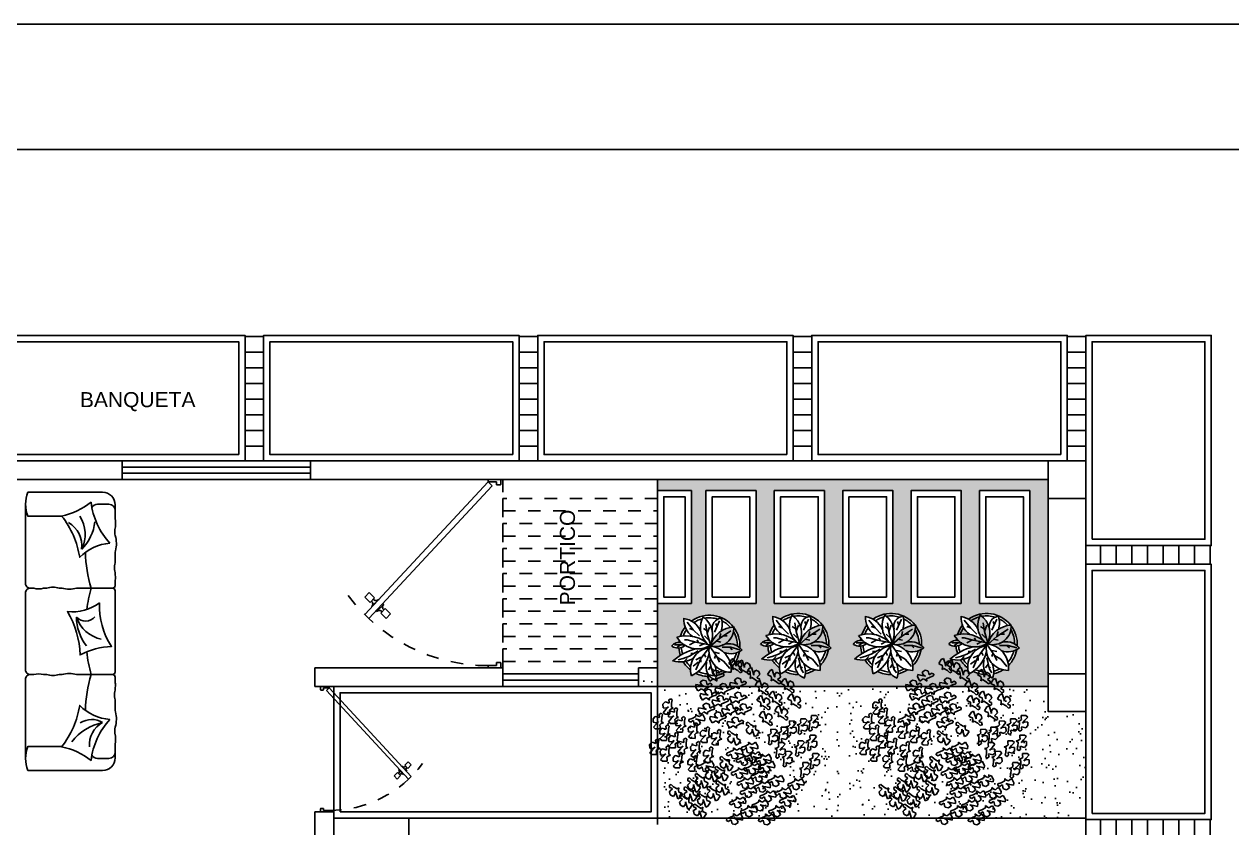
# Model space of a CAD drawing. Header units: inches. Extents: x -370 to 18, y -197 to 199.
# Drawn here: x -29.81 to -20.18, y 43.06 to 49.47 of the extents above; entities that cross this region are included whole.
import ezdxf

# ---------------------------------------------------------------- set-up
doc = ezdxf.new("R2010")
doc.units = ezdxf.units.IN
doc.header["$MEASUREMENT"] = 0
doc.linetypes.add('RAYITAS', pattern=[0.375, 0.25, -0.125])
for name, color, linetype in [('artefactos', 1, 'Continuous'), ('aux2', 194, 'Continuous'), ('MUEBLES', 7, 'Continuous')]:
    doc.layers.add(name, color=color, linetype=linetype)
doc.styles.get("Standard").update_dxf_attribs({"font": 'arial.ttf'})

# ---------------------------------------------------------------- blocks, each defined once
blk = doc.blocks.new('mueble 3')
at = {"layer": 'artefactos', "color": 1}
for p, q in [((-0.6187, 0), (-0.5569, 0)), ((-0.3242, 0), (0.3242, 0)), ((0.6187, 0), (0.5569, 0)), ((0.6187, 0), (0.5569, 0)), ((0.9636, 0), (0.9162, 0)), ((-1.0136, -0.1422), (-1.0136, -0.05)), ((-1.0136, -0.1422), (-1.0136, -0.05)), ((-0.9636, 0), (-0.9162, 0)), ((-0.4595, 0), (-0.4618, 0)), ((-0.395, 0), (-0.3643, 0)), ((-0.3443, -0.02), (-0.3443, -0.3087)), ((-0.3443, -0.02), (-0.3443, -0.3087)), ((0.3442, -0.1913), (0.3442, -0.02)), ((0.395, 0), (0.3643, 0)), ((0.395, 0), (0.3643, 0)), ((0.4618, 0), (0.4595, 0)), ((0.4595, 0), (0.4618, 0)), ((0.9636, 0), (0.9162, 0)), ((1.0136, -0.1422), (1.0136, -0.05)), ((-0.3443, -0.4238), (-0.3443, -0.4471)), ((-0.3443, -0.4238), (-0.3443, -0.4471)), ((-0.3443, -0.5463), (-0.3443, -0.572)), ((-0.3443, -0.5463), (-0.3443, -0.572)), ((-0.3443, -0.6482), (-0.3443, -0.6768)), ((-0.3443, -0.6482), (-0.3443, -0.6768)), ((-1.0136, -0.715), (-0.918, -0.715)), ((1.0136, -0.715), (0.918, -0.715))]:
    blk.add_line(p, q, dxfattribs=at)
for points in [[(-0.918, -0.426), (-0.918, -0.6959, -0.2), (-1.1093, -0.6959), (-1.1093, -0.1, -0.414214), (-1.0092, 0), (-0.9636, 0)], [(0.918, -0.426), (0.918, -0.6959, 0.2), (1.1092, -0.6959), (1.1092, -0.1, 0.414214), (1.0092, 0), (0.9636, 0)], [(0.3442, -0.6482), (0.3442, -0.6768, -0.414214), (0.306, -0.715), (-0.306, -0.715, -0.414214), (-0.3443, -0.6768)], [(-0.918, -0.715), (-0.3825, -0.715, 0.414214), (-0.3443, -0.6768, 0.414214)], [(0.918, -0.715), (0.3825, -0.715, -0.414214), (0.3442, -0.6768, -0.414214)]]:
    blk.add_lwpolyline(points, format="xyb", dxfattribs=at)
for points in [[(-0.7024, -0.0415, 0.188011), (-0.5904, -0.2829, 0.130529), (-0.9197, -0.4274, 0.110936), (-1.0299, -0.1917, 0.162859)], [(-0.227, -0.124, -0.188011), (-0.1576, -0.3809, -0.130529), (0.1875, -0.2799, -0.110936), (0.1204, -0.0286, -0.162859)], [(0.7024, -0.0415, -0.188011), (0.5904, -0.2829, -0.130529), (0.9197, -0.4274, -0.110936), (1.0299, -0.1917, -0.162859)]]:
    blk.add_lwpolyline(points, format="xyb", close=True, dxfattribs=at)
for points in [[(-0.3443, -0.1876), (-0.3443, -0.3087)], [(0.3442, -0.1876), (0.3442, -0.3087)], [(0.3442, -0.4238), (0.3442, -0.4471)], [(0.3442, -0.5463), (0.3442, -0.572)]]:
    blk.add_lwpolyline(points, dxfattribs=at)
for centre, radius, start, end in [((-0.9162, 0.1), 0.1, 270, 278.05582), ((-0.8651, -0.2613), 0.2649, 78.49498, 98.05582), ((-0.7923, 0.0963), 0.1, 258.49498, 286.18746), ((-0.6985, -0.2269), 0.2365, 76.27426, 106.18746), ((-0.6187, 0.1), 0.1, 256.27426, 270), ((-0.4618, 0.1), 0.1, 270, 278.30333), ((-0.4284, -0.1289), 0.1313, 81.69667, 98.30333), ((-0.395, 0.1), 0.1, 261.69667, 270), ((0.395, 0.1), 0.1, 270, 278.30333), ((0.4284, -0.1289), 0.1313, 81.69667, 98.30333), ((0.4618, 0.1), 0.1, 261.69667, 270), ((0.6187, 0.1), 0.1, 270, 283.72574), ((0.6985, -0.2269), 0.2365, 73.81254, 103.72574), ((0.7923, 0.0963), 0.1, 253.81254, 281.50502), ((0.8651, -0.2613), 0.2649, 81.94418, 101.50502), ((0.9162, 0.1), 0.1, 261.94418, 270), ((-0.9636, -0.05), 0.05, 90, 180), ((-0.5569, -0.1), 0.1, 78.15566, 90), ((-0.5082, 0.1321), 0.1372, 258.15566, 281.84434), ((-0.4595, -0.1), 0.1, 90, 101.84434), ((-0.3643, -0.02), 0.02, 0, 90), ((-0.3242, -0.02), 0.02, 90, 180), ((0.3242, -0.02), 0.02, 0, 90), ((0.3643, -0.02), 0.02, 90, 180), ((0.4595, -0.1), 0.1, 78.15566, 90), ((0.5082, 0.1321), 0.1372, 258.15566, 281.84434), ((0.5569, -0.1), 0.1, 90, 101.84434), ((0.9636, -0.05), 0.05, 0, 90), ((-0.9636, -0.1422), 0.05, 180, 240.31701), ((-0.9145, -0.5265), 0.367, 44.93442, 83.65551), ((-0.6593, 0.8536), 1.0913, 271.50253, 286.77711), ((0, 1.0611), 1.2988, 254.63042, 262.29637), ((-0.1808, -0.2362), 0.0985, 312.64649, 49.46411), ((-0.1998, -0.0535), 0.2691, 288.57332, 347.72271), ((0, 1.0611), 1.2988, 277.22022, 285.36958), ((0.6593, 0.8536), 1.0913, 253.22289, 268.49747), ((0.8704, -0.1874), 0.1677, 148.69151, 212.72432), ((1.1395, -0.0145), 0.4212, 191.75458, 231.93116), ((0.902, -0.0074), 0.198, 207.95491, 275.63863), ((0.9636, -0.1422), 0.05, 299.68299, 0), ((-0.7745, -0.5083), 0.2691, 63.57332, 122.72271), ((-0.681, -0.4832), 0.2175, 83.0467, 149.66841), ((-0.1137, 0.0584), 0.367, 269.93442, 308.65551), ((-0.5345, -0.3662), 0.1988, 343.16563, 16.83437), ((0.5345, -0.3662), 0.1988, 163.16563, 196.83437), ((-0.1925, -0.4967), 0.1597, 161.89712, 198.10288), ((0.1925, -0.4967), 0.1597, 341.89712, 18.10288), ((-0.4822, -0.6101), 0.1431, 344.55144, 15.44856), ((0.4822, -0.6101), 0.1431, 164.55144, 195.44856)]:
    blk.add_arc(centre, radius, start, end, dxfattribs=at)
blk = doc.blocks.new('arbol 1')
at = {"layer": 'artefactos', "color": 116, "true_color": 0x136734}
for radius, start, end in [(0.61, 94.0019, 108.264), (0.56, 93.3784, 107.1305), (0.61, 79.8796, 83.6062), (0.61, 52.3459, 72.1552), (0.61, 121.3306, 141.8442), (0.56, 120.9025, 138.0337), (0.56, 54.9472, 69.5479), (0.61, 307.7678, 35.985), (0.56, 14.5729, 33.9936), (0.61, 153.5986, 180.9125), (0.56, 156.2376, 177.0937), (0.56, 342.2632, 9.842), (0.61, 193.1106, 212.3931), (0.56, 194.5759, 207.9941), (0.56, 310.9431, 333.6596), (0.61, 225.4259, 259.3549), (0.56, 229.2608, 255.8214), (0.61, 266.5434, 307.2408), (0.56, 269.812, 300.7838)]:
    blk.add_arc((0.68, 0.655), radius, start, end, dxfattribs=at)
at = {"layer": 'aux2', "color": 116, "true_color": 0x136734}
for p, q in [((0.428, 1.175), (0.403, 1.275)), ((0.703, 1.225), (0.653, 1.3)), ((0.703, 1.15), (0.703, 1.35)), ((0.353, 0.875), (0.278, 0.975)), ((0.428, 1.1), (0.378, 1.15)), ((0.478, 1.05), (0.428, 1.175)), ((0.578, 0.875), (0.478, 1.05)), ((0.528, 0.975), (0.528, 1.025)), ((0.753, 0.95), (0.703, 1.05)), ((0.753, 0.925), (0.803, 1.1)), ((0.803, 1.1), (0.803, 1.15)), ((0.878, 0.85), (1.003, 0.975)), ((1.003, 0.975), (1.153, 1.1)), ((1.003, 0.975), (1.028, 1.05)), ((0.428, 0.825), (0.203, 0.925)), ((0.403, 0.825), (0.353, 0.825)), ((0.453, 0.825), (0.403, 0.925)), ((0.628, 0.675), (0.428, 0.825)), ((0.503, 0.75), (0.453, 0.725)), ((0.728, 0.75), (0.678, 0.85)), ((0.703, 0.65), (0.753, 0.925)), ((0.753, 0.875), (0.803, 0.9)), ((0.803, 0.675), (0.878, 0.75)), ((0.928, 0.7), (1.103, 0.725)), ((0.978, 0.7), (1.028, 0.775)), ((0.178, 0.6), (0.103, 0.55)), ((0.403, 0.65), (0.178, 0.6)), ((0.278, 0.625), (0.203, 0.675)), ((0.228, 0.625), (0.203, 0.575)), ((0.453, 0.5), (0.353, 0.45)), ((0.378, 0.375), (0.453, 0.5)), ((0.503, 0.525), (0.428, 0.55)), ((0.453, 0.5), (0.678, 0.65)), ((0.553, 0.55), (0.528, 0.45)), ((0.678, 0.625), (0.928, 0.7)), ((0.678, 0.625), (0.828, 0.45)), ((0.778, 0.525), (0.753, 0.425)), ((0.928, 0.7), (1.053, 0.65)), ((0.953, 0.55), (1.178, 0.45)), ((1.053, 0.5), (1.128, 0.525)), ((0.228, 0.25), (0.378, 0.375)), ((0.653, 0.25), (0.603, 0.2)), ((0.653, 0.4), (0.653, 0.225)), ((0.828, 0.45), (0.978, 0.225)), ((0.828, 0.45), (0.928, 0.425)), ((0.878, 0.375), (0.878, 0.3)), ((0.653, 0.225), (0.603, 0.05))]:
    blk.add_line(p, q, dxfattribs=at)
for centre, radius, start, end in [((0.847, 1.237), 0.488, 162.1729, 212.9232), ((-0.432, 0.657), 1.088, 14.4659, 42.1317), ((1.101, 0.89), 0.482, 121.3341, 209.1793), ((0.865, 1.282), 0.228, 147.9507, 215.8676), ((0.578, 1.269), 0.17, 337.1128, 56.6053), ((0.243, 1.109), 0.637, 313.3479, 17.532), ((0.68, 0.655), 0.56, 83.6247, 84.0354), ((0.216, 0.596), 0.436, 8.8344, 107.4666), ((0.661, 1.282), 0.636, 205.1195, 258.1538), ((1.202, 0.763), 0.403, 85.5178, 145.6968), ((0.803, 1.221), 0.426, 294.312, 352.4208), ((0.894, 1.027), 0.437, 245.6522, 324.5506), ((1.045, 0.378), 0.454, 60.7057, 132.1778), ((0.259, 0.446), 0.274, 71.0032, 161.0043), ((0.132, 0.922), 0.408, 251.1175, 293.1563), ((0.591, 0.226), 0.438, 78.2366, 180.6445), ((0.207, 0.693), 0.475, 263.4525, 355.4287), ((0.132, 0.922), 0.408, 313.639, 314.1881), ((1.028, 0.53), 0.362, 164.0389, 275.5712), ((0.557, 0.147), 0.498, 1.7002, 75.6184), ((1.028, 0.395), 0.207, 6.0973, 103.9177), ((0.894, 0.23), 0.371, 159.1184, 218.3945), ((0.393, 0.262), 0.331, 307.6855, 23.0732), ((1.105, 0.808), 0.409, 251.0507, 286.9573)]:
    blk.add_arc(centre, radius, start, end, dxfattribs=at)
blk = doc.blocks.new('BRANCHS', base_point=(1.4853, 0.588))
for p, q in [((1.4971, 0.6014), (1.4858, 0.588)), ((1.4858, 0.588), (1.5005, 0.5883)), ((1.5146, 0.6522), (1.4864, 0.6366)), ((1.4864, 0.6366), (1.4921, 0.6254)), ((1.4921, 0.6254), (1.5019, 0.6135)), ((1.5019, 0.6135), (1.4971, 0.6014)), ((1.5005, 0.5883), (1.5139, 0.5633)), ((1.5313, 0.6501), (1.5146, 0.6522)), ((1.5199, 0.5964), (1.5255, 0.6211)), ((1.5292, 0.6122), (1.5199, 0.5964)), ((1.5255, 0.6211), (1.5313, 0.6501)), ((1.5487, 0.6203), (1.5292, 0.6122)), ((1.5622, 0.5996), (1.5487, 0.6203)), ((1.5568, 0.5791), (1.5622, 0.5996)), ((1.5139, 0.5633), (1.5211, 0.5412)), ((1.5211, 0.5412), (1.5336, 0.5396)), ((1.5291, 0.572), (1.5482, 0.5759)), ((1.5308, 0.5654), (1.5291, 0.572)), ((1.5407, 0.5536), (1.5308, 0.5654)), ((1.5336, 0.5396), (1.5407, 0.5536)), ((1.5482, 0.5759), (1.5568, 0.5791))]:
    blk.add_line(p, q)
blk = doc.blocks.new('A$C26DE234E')
at = {"xscale": 3, "yscale": 3, "zscale": 3}
for p, rotation in [((1.587, 3.314), 60.00000000000001), ((2.122, 3.24), 60.00000000000001), ((1.449, 3.092), 60.00000000000001), ((1.88, 3.102), 60.00000000000001), ((2.424, 3.037), 60.00000000000001), ((0.774, 2.92), 120), ((1.311, 2.825), 60.00000000000001), ((1.604, 2.732), 60.00000000000001), ((1.725, 2.917), 60.00000000000001), ((2.053, 2.769), 60.00000000000001), ((2.234, 2.926), 60.00000000000001), ((0.558, 2.708), 120), ((0.722, 2.615), 120), ((0.912, 2.541), 120), ((1.242, 2.52), 60.00000000000001), ((1.535, 2.464), 60.00000000000001), ((1.923, 2.51), 60.00000000000001), ((0.368, 2.421), 120), ((0.601, 2.338), 120), ((0.998, 2.384), 120), ((1.334, 2.388), 180), ((1.837, 2.261), 60.00000000000001), ((2.3, 2.573), 180), ((0.731, 2.135), 120), ((1.127, 2.172), 120), ((1.423, 2.196), 60.00000000000001), ((1.785, 2.03), 60.00000000000001), ((0.851, 1.95), 120), ((1.145, 1.968), 120), ((1.352, 1.867), 120), ((0.239, 1.787), 180), ((0.584, 1.723), 180), ((1.196, 1.686), 180), ((1.602, 1.787), 180), ((1.886, 1.71), 120), ((3.228, 1.812), 299.9999999999999), ((0.403, 1.492), 180), ((0.8, 1.501), 180), ((0.989, 1.566), 180), ((1.283, 1.418), 180), ((1.464, 1.584), 180), ((1.524, 1.408), 180), ((1.723, 1.473), 180), ((2.067, 1.322), 120), ((3.039, 1.443), 299.9999999999999), ((3.194, 1.637), 299.9999999999999), ((0.231, 1.122), 180), ((0.524, 1.261), 180), ((0.912, 1.214), 180), ((1.127, 1.279), 180), ((1.326, 1.122), 180), ((1.472, 1.196), 180), ((2.133, 1.184), 299.9999999999999), ((2.461, 1.23), 299.9999999999999), ((2.771, 1.267), 299.9999999999999), ((0.403, 0.91), 180), ((0.714, 1.094), 180), ((1.033, 0.937), 180), ((1.863, 1.086), 240), ((2.547, 0.981), 299.9999999999999), ((2.996, 1.009), 299.9999999999999), ((0.619, 0.688), 180), ((0.782, 0.78), 180), ((1.406, 0.781), 240), ((1.587, 0.929), 240), ((1.906, 0.873), 240), ((2.036, 0.698), 240), ((2.245, 0.861), 299.9999999999999), ((2.814, 0.731), 299.9999999999999), ((0.964, 0.512), 180), ((1.622, 0.522), 240), ((2.079, 0.467), 240), ((2.495, 0.593), 299.9999999999999), ((1.173, 0.42), 240), ((1.363, 0.217), 240), ((1.743, 0.273), 240), ((2.148, 0.245), 240)]:
    blk.add_blockref('BRANCHS', p, dxfattribs=dict(at, rotation=rotation))
for p in [(2.297, 2.326), (2.78, 2.382), (2.116, 2.086), (2.59, 2.289), (2.987, 2.132), (2.28, 1.837), (2.461, 2.04), (2.711, 1.975), (2.012, 1.726), (2.53, 1.67), (2.823, 1.67), (2.288, 1.559)]:
    blk.add_blockref('BRANCHS', p, dxfattribs=at)
blk = doc.blocks.new('*U41')
at = {"layer": 'artefactos', "color": 1}
for p, q in [((0.0113, 0.0338), (0.7171, 0.6895)), ((0.0325, 0.0125), (0.7383, 0.6683)), ((0.6248, 0.6892), (0.6007, 0.6651)), ((0.6007, 0.6651), (0.6287, 0.6371)), ((0.6248, 0.6892), (0.6528, 0.6612)), ((0.6528, 0.6612), (0.6287, 0.6371)), ((0.675, 0.6532), (0.6367, 0.6149)), ((0.675, 0.6532), (0.6778, 0.6503)), ((0.7383, 0.6683), (0.7171, 0.6895)), ((0.6367, 0.6149), (0.6396, 0.6121)), ((0.6637, 0.588), (0.6608, 0.5908)), ((0.7019, 0.6262), (0.6637, 0.588)), ((0.7099, 0.604), (0.6858, 0.5799)), ((0.7138, 0.552), (0.6858, 0.5799)), ((0.7019, 0.6262), (0.699, 0.6291)), ((0.7379, 0.5761), (0.7099, 0.604)), ((0.7379, 0.5761), (0.7138, 0.552)), ((0, 0.0308), (0, -0.0308)), ((0.0083, 0.0338), (0.003, 0.0338)), ((0.0113, 0.0338), (0.0325, 0.0125)), ((0.0113, 0.0308), (0.0113, -0.0112)), ((0.9887, 0.0308), (0.9887, -0.0112)), ((0.9917, 0.0338), (0.997, 0.0338)), ((1, 0.0308), (1, -0.0308)), ((0.0252, -0.0338), (0.003, -0.0338)), ((0.0113, -0.0112), (0.0252, -0.0112)), ((0.0282, -0.0142), (0.0282, -0.0308)), ((0.9718, -0.0142), (0.9718, -0.0308)), ((0.9887, -0.0112), (0.9748, -0.0112)), ((0.9748, -0.0338), (0.997, -0.0338))]:
    blk.add_line(p, q, dxfattribs=at)
at = {"layer": 'artefactos', "color": 1, "linetype": 'RAYITAS', "ltscale": 0.15}
blk.add_arc((0.0613, 0.0338), 0.9279, 0, 53.32906, dxfattribs=at)
at = {"layer": 'artefactos', "color": 1}
for centre, radius, start, end in [((0.6244, 0.6291), 0.0188, 310.96801, 53.15744), ((0.6608, 0.6655), 0.0188, 216.84256, 319.03199), ((0.6778, 0.5757), 0.0188, 36.84256, 139.03199), ((0.7142, 0.6121), 0.0188, 130.96801, 233.15744), ((0.003, 0.0308), 0.003, 90, 180), ((0.0083, 0.0308), 0.003, 0, 90), ((0.9917, 0.0308), 0.003, 90, 180), ((0.997, 0.0308), 0.003, 0, 90), ((0.003, -0.0308), 0.003, 180, 270), ((0.0252, -0.0142), 0.003, 0, 90), ((0.0252, -0.0308), 0.003, 270, 0), ((0.9748, -0.0142), 0.003, 90, 180), ((0.9748, -0.0308), 0.003, 180, 270), ((0.997, -0.0308), 0.003, 270, 0)]:
    blk.add_arc(centre, radius, start, end, dxfattribs=at)

msp = doc.modelspace()

# ---------------------------------------------------------------- hatches: boundary and pattern name
at = {"transparency": 33554610}
h = msp.add_hatch(dxfattribs=at)
h.set_pattern_fill('LINE', color=8, angle=180)
h.set_pattern_definition([(180, (-1.9114, 61.72391), (-2e-17, -0.125), [])])
h.paths.add_polyline_path([(-28.0481, 45.98314), (-27.89927, 45.98314), (-27.89927, 46.98314), (-28.0481, 46.98314)])
h = msp.add_hatch(dxfattribs=at)
h.set_pattern_fill('LINE', color=8, angle=180)
h.set_pattern_definition([(180, (0.27494, 61.72391), (-2e-17, -0.125), [])])
h.paths.add_polyline_path([(-25.86177, 45.98314), (-25.71294, 45.98314), (-25.71294, 46.98314), (-25.86177, 46.98314)])
h = msp.add_hatch(dxfattribs=at)
h.set_pattern_fill('LINE', color=8, angle=180)
h.set_pattern_definition([(180, (2.46127, 61.72391), (-2e-17, -0.125), [])])
h.paths.add_polyline_path([(-23.67544, 45.98314), (-23.52661, 45.98314), (-23.52661, 46.98314), (-23.67544, 46.98314)])
h = msp.add_hatch(dxfattribs=at)
h.set_pattern_fill('LINE', color=8, angle=180)
h.set_pattern_definition([(180, (4.6476, 61.72391), (-2e-17, -0.125), [])])
h.paths.add_polyline_path([(-21.48911, 45.98314), (-21.34028, 45.98314), (-21.34028, 46.98314), (-21.48911, 46.98314)])
at = {"transparency": 33554585}
h = msp.add_hatch(dxfattribs=at)
h.set_pattern_fill('GRAVEL', color=8, scale=0.1, angle=90)
h.set_pattern_definition([(318.012788, (-5.6995136, 12.494429), (0.9, -0.8), [0.0134536, -1.3319088]), (274.969741, (-5.6895136, 12.4854287), (-0.1, 1.2), [0.0230868, -2.28559248]), (222.510447, (-5.6875136, 12.4624287), (1.1, 1), [0.0162788, -1.61160326]), (357.273689, (-5.6625136, 12.4234287), (-2, 0.1), [0.0210238, -2.0813558]), (22.833654, (-5.6415136, 12.4224287), (-1.2, -0.5), [0.0206155, -2.04093731]), (87.273689, (-5.6225136, 12.4304287), (-0.1, -2), [0.0210238, -2.0813558]), (127.69424, (-5.6215136, 12.4514287), (1, -1.3), [0.0278029, -2.75248485]), (162.255328, (-5.6385136, 12.4734287), (-2.2, 0.7), [0.0262488, -2.59863215]), (211.429566, (-5.6635136, 12.4814287), (-1.3, -0.8), [0.021095, -2.0884073]), (265.236358, (-5.6815136, 12.470429), (0.1, 1.1), [0.0240832, -1.18007626]), (312.397438, (-5.6835136, 12.4464287), (1.1, -1.2), [0.0311448, -3.0833375]), (228.814075, (-5.661514, 12.522429), (-0.6, -0.7), [0.0106301, -1.05238448]), (261.469234, (-5.6685136, 12.5144287), (0.2, 1.3), [0.0202237, -2.00215114]), (315, (-5.671514, 12.49443), (0.1, -2e-17), [0.0141421, -0.12727926]), (293.19859, (-5.683514, 12.487429), (-0.2, 0.5), [0.0076158, -0.7539615]), (21.80141, (-5.680514, 12.480429), (-0.3, -0.1), [0.0107703, -0.52774618]), (120.963757, (-5.670514, 12.484429), (-0.2, 0.3), [0.0174929, -0.5656023]), (251.56505, (-5.679514, 12.49943), (0.1, 0.2), [0.0126491, -0.30357867]), (106.38954, (-5.6805136, 12.4224287), (-0.3, 1), [0.01772, -1.75428451]), (160.346176, (-5.6855136, 12.439429), (1.1, -0.4), [0.0148661, -1.47174077]), (23.19859, (-5.699514, 12.499429), (-0.5, -0.2), [0.0152315, -0.7463458]), (73.61046, (-5.6855136, 12.5054287), (-0.3, -1), [0.01772, -1.75428451]), (69.443955, (-5.618514, 12.422429), (-0.2, -0.5), [0.017088, -0.83731237]), (24.77514, (-5.6125136, 12.438429), (-1.1, -0.5), [0.0143178, -1.4174643]), (156.80141, (-5.599514, 12.500429), (-0.5, 0.2), [0.0152315, -0.7463458]), (107.354025, (-5.6135136, 12.5064287), (0.4, -1.3), [0.0167631, -1.65954236]), (159.443955, (-5.599514, 12.451429), (0.5, -0.2), [0.008544, -0.84585637]), (191.30993, (-5.599514, 12.494429), (-0.4, -0.1), [0.005099, -0.50480295]), (255.96376, (-5.604514, 12.493429), (0.1, 0.3), [0.0206155, -0.39169506]), (276.009006, (-5.6095136, 12.4734287), (-0.1, 1), [0.019105, -1.89139232]), (33.69007, (-5.661514, 12.48443), (-0.2, -0.1), [0.0144222, -0.34613293]), (83.157227, (-5.6495136, 12.4924287), (0.2, 1.7), [0.0251794, -2.49275626]), (150.945396, (-5.646514, 12.517429), (0.7, -0.4), [0.0102956, -1.01926741]), (180, (-5.65551, 12.52243), (-0.1, -0.1), [0.006, -0.094]), (210.256437, (-5.6125136, 12.471429), (0.7, 0.4), [0.0138924, -1.375352]), (138.012788, (-5.6245136, 12.464429), (-0.9, 0.8), [0.0269072, -1.3184552]), (90, (-5.64451, 12.48243), (-0.1, 0.1), [0.026, -0.074]), (55.304846, (-5.6445136, 12.508429), (0.7, 1), [0.0158114, -1.56532743]), (344.054604, (-5.635514, 12.521429), (0.4, -0.1), [0.0145602, -0.7134508]), (297.645975, (-5.6215136, 12.5174287), (1, -1.9), [0.0237065, -2.34694742]), (265.426079, (-5.6105136, 12.4964287), (-0.1, -1.3), [0.0250799, -2.48290734])])
h.paths.add_polyline_path([(-24.75813, 45.83314), (-24.75813, 45.74619), (-24.48712, 45.74619), (-24.48712, 44.84619), (-24.75813, 44.84619), (-24.75813, 44.28314), (-24.75813, 44.18314), (-21.64028, 44.18314), (-21.64028, 45.68314), (-21.64028, 45.83314)])
h.paths.add_polyline_path([(-23.82561, 45.74619), (-23.42561, 45.74619), (-23.42561, 44.84619), (-23.82561, 44.84619)], flags=16)
h.paths.add_polyline_path([(-23.97124, 44.84619), (-24.37124, 44.84619), (-24.37124, 45.74619), (-23.97124, 45.74619)], flags=16)
h.paths.add_polyline_path([(-23.27997, 45.74619), (-22.87997, 45.74619), (-22.87997, 44.84619), (-23.27997, 44.84619)], flags=16)
h.paths.add_polyline_path([(-23.43974, 44.66997, -0.0573684), (-23.44154, 44.63695, -0.1359687), (-23.40997, 44.52152, -0.045544), (-23.39041, 44.50754, 0.1794664)], flags=16)
h.paths.add_polyline_path([(-23.77747, 44.71977, -0.4051294), (-23.4411, 44.67175, 0.3248838), (-23.62325, 44.52453), (-23.62217, 44.52093, -0.1580756), (-23.51704, 44.46932, 0.2174453), (-23.39417, 44.47717, -0.1491345), (-23.46018, 44.35095, -0.0522789), (-23.46057, 44.31136, -0.0615787), (-23.50329, 44.31616, -0.0843348), (-23.57869, 44.28454, -0.054143), (-23.58643, 44.25013, -0.1201193), (-23.63017, 44.27821, -0.1197468), (-23.74259, 44.30363, -0.0388785), (-23.77692, 44.28415, -0.0675221), (-23.78485, 44.33033, -0.0897473), (-23.84254, 44.39534, -0.1055478), (-23.92378, 44.40232, -0.0416862), (-23.86584, 44.44576, -0.0623105), (-23.87754, 44.50522, -0.1692729), (-23.93576, 44.52039, -0.257579), (-23.87662, 44.54944, -0.0162619), (-23.87434, 44.56515, -0.040364), (-23.89258, 44.59029, -0.026564), (-23.86639, 44.59706, -0.0866504), (-23.8273, 44.67137, -0.1091163), (-23.83838, 44.73999, -0.0951184)], flags=16)
h.paths.add_polyline_path([(-23.61089, 44.64415, -0.3456128), (-23.56579, 44.73569, 0.1209193), (-23.67236, 44.74305, -0.1715698)], flags=0)
h.paths.add_polyline_path([(-24.14943, 44.65495, -0.0573684), (-24.15124, 44.62193, -0.1359687), (-24.11967, 44.50651, -0.045544), (-24.10011, 44.49253, 0.1794664)], flags=16)
h.paths.add_polyline_path([(-24.1508, 44.65674, 0.3248838), (-24.33295, 44.50951), (-24.33187, 44.50592, -0.1580756), (-24.22673, 44.45431, 0.2174453), (-24.10387, 44.46215, -0.1491345), (-24.16988, 44.33594, -0.0522789), (-24.17027, 44.29635, -0.0615787), (-24.21299, 44.30114, -0.0843348), (-24.28838, 44.26952, -0.054143), (-24.29613, 44.23512, -0.1201193), (-24.33986, 44.26319, -0.1197468), (-24.45228, 44.28862, -0.0388785), (-24.48662, 44.26913, -0.0675221), (-24.49455, 44.31531, -0.0897473), (-24.55224, 44.38032, -0.1055478), (-24.63348, 44.38731, -0.0416862), (-24.57554, 44.43075, -0.0623105), (-24.58724, 44.49021, -0.1692729), (-24.64546, 44.50537, -0.257579), (-24.58632, 44.53442, -0.0162619), (-24.58404, 44.55013, -0.040364), (-24.60227, 44.57527, -0.026564), (-24.57609, 44.58204, -0.0866504), (-24.53699, 44.65635, -0.1091163), (-24.54808, 44.72497, -0.0951184), (-24.48717, 44.70475, -0.4051294)], flags=16)
h.paths.add_polyline_path([(-24.29307, 44.43289), (-24.28658, 44.45237), (-24.30996, 44.45822)], flags=0)
h.paths.add_polyline_path([(-22.6999, 44.66997, -0.0573684), (-22.7017, 44.63695, -0.1359687), (-22.67013, 44.52152, -0.045544), (-22.65057, 44.50754, 0.1794664)], flags=16)
h.paths.add_polyline_path([(-23.03763, 44.71977, -0.4051294), (-22.70126, 44.67175, 0.3248838), (-22.88341, 44.52453), (-22.88233, 44.52093, -0.1580756), (-22.7772, 44.46932, 0.2174453), (-22.65433, 44.47717, -0.1491345), (-22.72034, 44.35095, -0.0522789), (-22.72073, 44.31136, -0.0615787), (-22.76345, 44.31616, -0.0843348), (-22.83885, 44.28454, -0.054143), (-22.84659, 44.25013, -0.1201193), (-22.89032, 44.27821, -0.1197468), (-23.00275, 44.30363, -0.0388785), (-23.03708, 44.28415, -0.0675221), (-23.04501, 44.33033, -0.0897473), (-23.1027, 44.39534, -0.1055478), (-23.18394, 44.40232, -0.0416862), (-23.126, 44.44576, -0.0623105), (-23.1377, 44.50522, -0.1692729), (-23.19592, 44.52039, -0.257579), (-23.13678, 44.54944, -0.0162619), (-23.1345, 44.56515, -0.040364), (-23.15274, 44.59029, -0.026564), (-23.12655, 44.59706, -0.0866504), (-23.08746, 44.67137, -0.1091163), (-23.09854, 44.73999, -0.0951184)], flags=16)
h.paths.add_polyline_path([(-22.87105, 44.64415, -0.3456128), (-22.82595, 44.73569, 0.1209193), (-22.93251, 44.74305, -0.1715698)], flags=0)
h.paths.add_polyline_path([(-22.73434, 45.74619), (-22.33434, 45.74619), (-22.33434, 44.84619), (-22.73434, 44.84619)], flags=16)
h.paths.add_polyline_path([(-22.26621, 44.59764, -0.116948), (-22.15892, 44.54965, -0.1255439), (-22.19881, 44.63014, 0.2785109), (-22.33628, 44.73999, 0.2631734)], flags=16)
h.paths.add_polyline_path([(-21.93764, 44.66997, -0.0573684), (-21.93944, 44.63695, -0.1359687), (-21.90787, 44.52152, -0.045544), (-21.88831, 44.50754, 0.1794664)], flags=16)
h.paths.add_polyline_path([(-22.37452, 44.54944, -0.0162619), (-22.37224, 44.56515, 0.3653029), (-22.12709, 44.52507, 0.4039507), (-22.19271, 44.75866, -0.2992879), (-21.939, 44.67175, 0.3248838), (-22.12115, 44.52453), (-22.12007, 44.52093, -0.1580756), (-22.01494, 44.46932, 0.2174453), (-21.89207, 44.47717, -0.1491345), (-21.95808, 44.35095, -0.0522789), (-21.95847, 44.31136, -0.0615787), (-22.00119, 44.31616, -0.0843348), (-22.07658, 44.28454, -0.054143), (-22.08433, 44.25013, -0.1201193), (-22.12806, 44.27821, -0.1197468), (-22.24048, 44.30363, -0.0388785), (-22.27482, 44.28415, -0.0675221), (-22.28275, 44.33033, -0.0897473), (-22.34044, 44.39534, -0.1055478), (-22.42168, 44.40232, -0.0416862), (-22.36374, 44.44576, -0.0623105), (-22.37544, 44.50522, -0.1692729), (-22.43366, 44.52039, -0.257579)], flags=16)
h.paths.add_polyline_path([(-22.18871, 45.74619), (-21.78871, 45.74619), (-21.78871, 44.84619), (-22.18871, 44.84619)], flags=16)
at = {"transparency": 33554610}
h = msp.add_hatch(dxfattribs=at)
h.set_pattern_fill('LINE', color=8, angle=90)
h.set_pattern_definition([(90, (-5.59951, 19.17077), (-0.125, 8e-18), [])])
h.paths.add_polyline_path([(-21.34028, 45.30748), (-21.34028, 45.15865), (-20.34028, 45.15865), (-20.34028, 45.30748)])
at = {"true_color": 0x136734}
h = msp.add_hatch(dxfattribs=at)
h.set_pattern_fill('AR-SAND', color=116, scale=0.1, angle=90)
h.set_pattern_definition([(127.5, (-5.59951, 12.42243), (-0.1926824, -0.00629934), [0, -0.152, 0, -0.17, 0, -0.1625]), (97.5, (-5.59951, 12.42243), (-0.2822146, 0.1769777), [0, -0.082, 0, -0.137, 0, -0.0525]), (57.5, (-5.59951, 12.29943), (-0.0005659, 0.3114142), [0, -0.05, 0, -0.18, 0, -0.235]), (47.5, (-5.59951, 12.29943), (-0.0877676, 0.3006127), [0, -0.025, 0, -0.118, 0, -0.135])])
h.paths.add_polyline_path([(-24.75813, 44.18314), (-24.90813, 44.18314), (-24.90813, 44.23314), (-24.75813, 44.23314), (-24.75813, 43.13314), (-21.34028, 43.13314), (-21.34028, 43.98314), (-21.64028, 43.98314), (-21.64028, 44.18314)])
at = {"transparency": 33554610}
h = msp.add_hatch(dxfattribs=at)
h.set_pattern_fill('LINE', color=8, angle=90)
h.set_pattern_definition([(90, (-5.59951, 16.98444), (-0.125, 8e-18), [])])
h.paths.add_polyline_path([(-21.34028, 43.12114), (-21.34028, 42.97231), (-20.34028, 42.97231), (-20.34028, 43.12114)])

# ---------------------------------------------------------------- linework, layer by layer
at = {"color": 5}
for p, q in [((-29.02674, 45.98314), (-33.20251, 45.98314)), ((-29.02674, 45.98314), (-29.02674, 45.83314)), ((-21.64028, 45.98314), (-27.52674, 45.98314)), ((-27.52674, 45.98314), (-27.52674, 45.83314)), ((-29.02674, 45.83314), (-32.20251, 45.83314)), ((-21.64028, 45.83314), (-27.52674, 45.83314)), ((-27.49028, 44.33314), (-27.49028, 44.18314)), ((-27.49028, 44.33314), (-25.99028, 44.33314)), ((-25.99028, 44.18314), (-25.99028, 44.33314)), ((-24.90813, 44.33314), (-24.90813, 44.18314)), ((-24.75813, 44.33314), (-24.90813, 44.33314)), ((-24.75813, 44.33314), (-24.75813, 44.18314)), ((-25.99028, 44.18314), (-27.49028, 44.18314)), ((-24.75813, 44.18314), (-24.90813, 44.18314)), ((-27.34028, 43.18314), (-27.49028, 43.18314)), ((-27.49028, 43.18314), (-27.49028, 41.80814)), ((-27.34028, 43.18314), (-27.34028, 41.80814))]:
    msp.add_line(p, q, dxfattribs=at)
at = {"color": 1}
for p, q in [((-29.02674, 45.98314), (-27.52674, 45.98314)), ((-29.02674, 45.83314), (-27.52674, 45.83314)), ((-24.75813, 44.28314), (-24.75813, 45.83314)), ((-21.64028, 44.28314), (-21.64028, 45.68314))]:
    msp.add_line(p, q, dxfattribs=at)
at = {"color": 2}
for p, q in [((-29.02674, 45.93314), (-27.52674, 45.93314)), ((-29.02674, 45.88314), (-27.52674, 45.88314)), ((-24.90813, 44.28314), (-25.99028, 44.28314)), ((-24.90813, 44.23314), (-25.99028, 44.23314))]:
    msp.add_line(p, q, dxfattribs=at)
at = {"color": 8, "linetype": 'RAYITAS', "ltscale": 0.4}
for p, q in [((-25.99028, 44.33314), (-25.99028, 45.83314)), ((-24.75813, 44.18314), (-24.75813, 37.98314))]:
    msp.add_line(p, q, dxfattribs=at)
at = {"color": 8}
for p, q in [((-21.34028, 44.13314), (-21.34028, 45.68314)), ((-24.75813, 44.18314), (-21.64028, 44.18314))]:
    msp.add_line(p, q, dxfattribs=at)
for p, q in [((-21.34028, 44.18314), (-21.34028, 38.28314)), ((-25.99028, 43.13314), (-27.34028, 43.13314))]:
    msp.add_line(p, q)
at = {"layer": 'MUEBLES', "color": 1}
for points in [[(15.89861, 49.4653), (15.89861, 7.4153), (-43.50139, 7.4153), (-43.50139, 49.4653)], [(-27.34028, 43.13314), (-24.75813, 43.13314), (-24.75813, 44.18314), (-27.34028, 44.18314)], [(-27.29028, 43.18314), (-24.80813, 43.18314), (-24.80813, 44.13314), (-27.29028, 44.13314)]]:
    msp.add_lwpolyline(points, close=True, dxfattribs=at)
at = {"layer": 'MUEBLES', "color": 6}
msp.add_lwpolyline([(13.89861, 48.4653), (13.89861, 8.4153), (-41.50139, 8.4153), (-41.50139, 48.4653)], close=True, dxfattribs=at)
at = {"layer": 'MUEBLES', "color": 8, "transparency": 33554610}
for points in [[(-28.0481, 45.98314), (-30.0856, 45.98314), (-30.0856, 46.98314), (-28.0481, 46.98314)], [(-28.0981, 46.03314), (-30.0356, 46.03314), (-30.0356, 46.93314), (-28.0981, 46.93314)], [(-25.86177, 45.98314), (-27.89927, 45.98314), (-27.89927, 46.98314), (-25.86177, 46.98314)], [(-25.91177, 46.03314), (-27.84927, 46.03314), (-27.84927, 46.93314), (-25.91177, 46.93314)], [(-23.67544, 45.98314), (-25.71294, 45.98314), (-25.71294, 46.98314), (-23.67544, 46.98314)], [(-23.72544, 46.03314), (-25.66294, 46.03314), (-25.66294, 46.93314), (-23.72544, 46.93314)], [(-21.48911, 45.98314), (-23.52661, 45.98314), (-23.52661, 46.98314), (-21.48911, 46.98314)], [(-21.53911, 46.03314), (-23.47661, 46.03314), (-23.47661, 46.93314), (-21.53911, 46.93314)], [(-21.34028, 45.30748), (-21.34028, 46.98314), (-20.34028, 46.98314), (-20.34028, 45.30748)], [(-21.29028, 45.35748), (-21.29028, 46.93314), (-20.39028, 46.93314), (-20.39028, 45.35748)], [(-21.34028, 43.12114), (-21.34028, 45.15865), (-20.34028, 45.15865), (-20.34028, 43.12114)], [(-21.29028, 43.17114), (-21.29028, 45.10865), (-20.39028, 45.10865), (-20.39028, 43.17114)]]:
    msp.add_lwpolyline(points, close=True, dxfattribs=at)
at = {"layer": 'MUEBLES', "color": 5}
for points in [[(-21.34028, 45.68314), (-21.34028, 45.98314), (-21.64028, 45.98314), (-21.64028, 45.68314)], [(-21.34028, 43.98314), (-21.34028, 44.28314), (-21.64028, 44.28314), (-21.64028, 43.98314)]]:
    msp.add_lwpolyline(points, close=True, dxfattribs=at)
at = {"layer": 'MUEBLES', "color": 8, "linetype": 'RAYITAS', "ltscale": 0.4}
for points in [[(-25.99028, 45.58314), (-24.75813, 45.58314), (-24.75813, 45.68314), (-25.99028, 45.68314)], [(-25.99028, 45.38314), (-24.75813, 45.38314), (-24.75813, 45.48314), (-25.99028, 45.48314)], [(-25.99028, 45.18314), (-24.75813, 45.18314), (-24.75813, 45.28314), (-25.99028, 45.28314)], [(-25.99028, 44.98314), (-24.75813, 44.98314), (-24.75813, 45.08314), (-25.99028, 45.08314)], [(-25.99028, 44.78314), (-24.75813, 44.78314), (-24.75813, 44.88314), (-25.99028, 44.88314)], [(-25.99028, 44.58314), (-24.75813, 44.58314), (-24.75813, 44.68314), (-25.99028, 44.68314)], [(-25.99028, 44.38314), (-24.75813, 44.38314), (-24.75813, 44.48314), (-25.99028, 44.48314)]]:
    msp.add_lwpolyline(points, close=True, dxfattribs=at)
at = {"layer": 'MUEBLES', "color": 8}
for points in [[(-24.48712, 44.84619), (-24.48712, 45.74619), (-24.75813, 45.74619), (-24.75813, 44.84619)], [(-24.53712, 44.89619), (-24.53712, 45.69619), (-24.70813, 45.69619), (-24.70813, 44.89619)], [(-23.97124, 44.84619), (-23.97124, 45.74619), (-24.37124, 45.74619), (-24.37124, 44.84619)], [(-24.02124, 44.89619), (-24.02124, 45.69619), (-24.32124, 45.69619), (-24.32124, 44.89619)], [(-23.42561, 44.84619), (-23.42561, 45.74619), (-23.82561, 45.74619), (-23.82561, 44.84619)], [(-23.47561, 44.89619), (-23.47561, 45.69619), (-23.77561, 45.69619), (-23.77561, 44.89619)], [(-22.87997, 44.84619), (-22.87997, 45.74619), (-23.27997, 45.74619), (-23.27997, 44.84619)], [(-22.92997, 44.89619), (-22.92997, 45.69619), (-23.22997, 45.69619), (-23.22997, 44.89619)], [(-22.33434, 44.84619), (-22.33434, 45.74619), (-22.73434, 45.74619), (-22.73434, 44.84619)], [(-22.38434, 44.89619), (-22.38434, 45.69619), (-22.68434, 45.69619), (-22.68434, 44.89619)], [(-21.78871, 44.84619), (-21.78871, 45.74619), (-22.18871, 45.74619), (-22.18871, 44.84619)], [(-21.83871, 44.89619), (-21.83871, 45.69619), (-22.13871, 45.69619), (-22.13871, 44.89619)]]:
    msp.add_lwpolyline(points, close=True, dxfattribs=at)
at = {"layer": 'MUEBLES', "color": 2}
msp.add_lwpolyline([(-27.34028, 43.13314), (-26.74028, 43.13314), (-26.74028, 37.98314), (-27.34028, 37.98314)], close=True, dxfattribs=at)
at = {"layer": 'MUEBLES', "color": 8}
msp.add_lwpolyline([(-25.99028, 43.13314), (-25.99028, 43.13314), (-21.34028, 43.13314), (-21.34028, 38.13314)], dxfattribs=at)

# ---------------------------------------------------------------- block references
at = {"layer": 'artefactos', "rotation": 90}
for name, p, xscale, yscale, zscale in [('*U41', (-26.05886, 45.83314), -1.50000000000022, 1.50000000000022, 1.50000000000022), ('arbol 1', (-24.08182, 44.23512), 0.4, 0.4, 0.4), ('arbol 1', (-23.37213, 44.25013), 0.4, 0.4, 0.4), ('arbol 1', (-22.63229, 44.25013), 0.4, 0.4, 0.4), ('arbol 1', (-21.87003, 44.25013), 0.4, 0.4, 0.4), ('A$C26DE234E', (-23.46481, 43.07863), 0.3839999999999861, 0.3839999999999861, 0.3839999999999861), ('A$C26DE234E', (-21.79148, 43.07863), 0.3839999999999861, 0.3839999999999861, 0.3839999999999861)]:
    msp.add_blockref(name, p, dxfattribs=dict(at, xscale=xscale, yscale=yscale, zscale=zscale))
at = {"layer": 'artefactos'}
for name, p, rotation in [('mueble 3', (-29.08375, 44.62284), 269.9999999999999), ('*U41', (-27.41105, 44.18314), 270)]:
    msp.add_blockref(name, p, dxfattribs=dict(at, rotation=rotation))

# ---------------------------------------------------------------- texts
at = {"insert": (-29.36513, 46.53084), "char_height": 0.12, "attachment_point": 1}
msp.add_mtext('BANQUETA', dxfattribs=at)
at = {"insert": (-25.536, 44.82999), "char_height": 0.12, "attachment_point": 1, "rotation": 90}
msp.add_mtext('PORTICO', dxfattribs=at)

doc.saveas('drawing.dxf')
